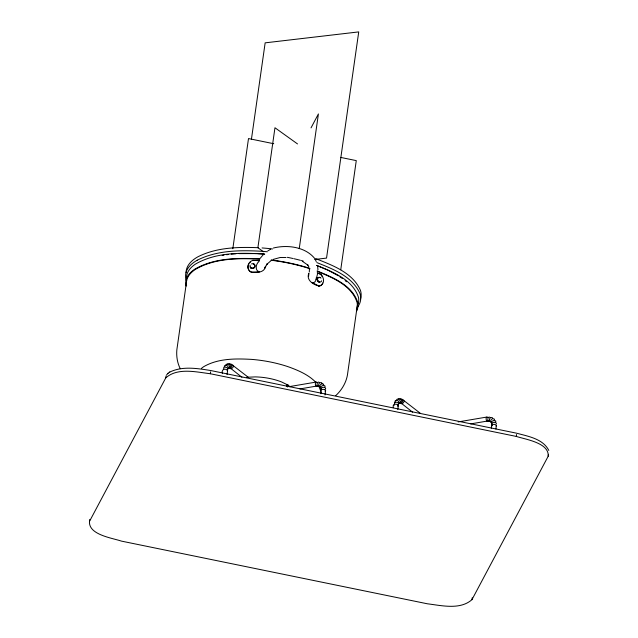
<?xml version="1.0" encoding="UTF-8"?>
<svg xmlns="http://www.w3.org/2000/svg" width="638" height="638" viewBox="0 0 638 638"><rect width="100%" height="100%" fill="white"/><g stroke="black" fill="none" stroke-linecap="round" stroke-linejoin="round"><path stroke-width="0.96" d="M494.538 420.059L494.115 418.879L492.743 418.648L491.244 419.485L490.486 421.383L491.675 423.122L492.065 425.865L491.754 425.02L492.791 424.406L494.57 424.366L496.316 425.219L495.917 429.055M225.413 365.989C225.748 361.315 232.503 366.77 228.213 368.278L230.063 367.528L230.741 366.053A2.042 1.683 73.8 0 0 230.238 364.426L228.851 363.62A2.64 2.185 73.8 0 0 227.391 364.091L227.048 364.505M316.368 277.418C316.496 279.707 315.052 283.631 312.134 282.578L318.904 286.015A7.17 5.774 60.5 0 0 323.434 281.613A7.17 5.774 60.5 0 0 320.898 274.356L317.222 272.857M309.326 271.796L309.414 268.319M89.535 521.318L165.768 377.879C177.579 367.392 196.089 372.002 210.365 373.756L516.309 436.432C525.672 439.462 549.31 442.86 548.194 456.226L471.96 599.656C460.142 610.143 441.64 605.542 427.364 603.787L121.419 541.112C111.658 537.786 86.13 534.532 89.806 519.396M165.768 377.879L166.039 375.965M186.376 282.873L176.83 349.959C176.303 356.347 177.324 362.942 180.251 368.676M210.365 373.756L210.636 371.834M232.822 248.708L248.501 138.558L273.742 143.725M251.436 139.22L265.153 42.842L358.731 31.9L326.544 258.095L314.717 259.475M222.439 373.573C220.836 369.338 225.685 367.679 227.606 370.614L227.048 374.53M299.238 248.676L318.41 113.947L311.033 127.871M320.914 393.766L321.185 391.844M340.74 269.77L356.275 160.609L340.74 157.434M325.053 394.97L325.579 390.241L323.833 389.395L322.054 389.427L321.01 390.049L321.329 390.887M357.312 305.554L347.766 372.648C346.865 381.524 342.239 389.651 335.724 395.64M393.295 407.674C391.868 403.886 396.988 403.049 398.343 405.593L397.785 409.508M491.284 428.194L491.699 425.307M471.96 599.656L472.232 597.742M516.309 436.432L516.581 434.51M548.194 456.226L548.465 454.304M227.606 370.614L227.343 371.149M325.683 390.528L325.061 391.277M398.343 405.593L397.729 406.318M496.42 425.506L496.157 426.04M316.097 279.635L317.533 273.877M308.88 273.861L308.577 276.334M396.174 400.425C397.45 396.541 402.865 402.052 398.949 403.256L400.8 402.506L401.477 401.023A2.042 1.683 73.8 0 0 400.983 399.404L399.587 398.598A2.64 2.185 73.8 0 0 398.128 399.069M265.065 267.418L265.504 266.19M265.615 266.485C264.228 273.008 256.316 272.737 251.38 272.187A7.17 6.42 -17.5 0 1 247.903 266.142A7.17 6.42 -17.5 0 1 252.68 260.384L259.387 260.599M286.502 386.357L287.236 384.547L290.123 386.756M287.618 387.035L288.551 385.336L281.645 381.979A33.662 13.797 8.1 0 0 255.336 376.899L246.707 377.265M264.419 268.598L267.489 263.542L266.836 264.323L271.022 260.663M488.469 420.657C485.949 423.664 484.896 415.027 488.062 417.571M496.165 424.039L496.436 423.369C495.662 421.646 492.177 421.989 491.707 423.799L492.073 424.414M260.216 258.31L263.797 254.036M398.431 404.691C400.034 402.115 392.976 400.792 394.459 403.918M166.478 375.072L168.041 373.278M495.248 422.508L495.574 422.101A2.568 1.547 -19.5 0 0 495.67 420.905L493.964 420.267L491.515 421.63A2.568 1.547 -19.5 0 0 491.412 422.827L491.675 423.122M258.98 261.516C255.766 263.749 254.634 271.03 259.499 271.796L251.38 272.187M325.077 389.355L325.699 388.39C324.925 386.668 321.44 387.011 320.97 388.821L321.337 389.435M169.405 372.265C182.069 365.853 197.23 368.373 210.676 370.526L516.501 433.178C527.985 436.288 543.018 438.753 548.8 450.436M167.634 373.589L169.804 371.97M267.832 250.886L270.703 249.187M227.335 369.944C230.127 367.624 222.152 365.486 223.723 368.939M317.349 273.04L320.906 274.348M309.063 273.024A7.839 6.579 54.2 0 0 308.513 274.053C306.487 280.505 313.721 284.875 318.904 286.015M197.238 260.216C216.976 250.216 239.992 250.088 261.588 251.268A93.044 38.144 8.1 0 1 267.29 251.771M273.152 259.427L280.194 257.497L286.079 257.481M229.489 364.043C233.508 362.687 231.985 370.056 228.715 367.751L227.184 365.614L225.023 365.462A2.568 1.77 30.7 0 0 224.273 366.523M400.225 399.021C403.838 397.689 403.176 404.293 399.866 403.001M317.325 382.593C314.781 380.336 314.526 386.995 317.222 386.285M397.602 405.058L398.072 404.923M273.343 248.038C287.252 244.529 305.363 246.81 314.741 258.542M318.841 386.213C315.714 386.915 317.102 380.104 319.582 382.497M489.577 421.192C486.451 421.893 487.839 415.083 490.319 417.475M491.061 421.559L486.946 421.128L470.637 423.895M289.349 386.62L316.328 382.026M299.9 388.917L316.209 386.149L319.869 386.668M458.156 421.917L487.065 417.005M222.168 255.431L223.938 255.152M319.638 282.132A2.456 1.882 65.8 0 1 318.864 281.852L318.147 281.27A2.48 2.002 60.5 0 1 318.49 277.49L320.045 277.658M226.594 254.737L228.444 254.514M318.482 277.49L319.303 277.394M231.227 254.171L236.036 253.764M239.011 253.605L256.635 253.581M259.562 260.719L252.68 260.368M258.31 247.704C237.926 246.89 216.306 247.408 197.756 256.883A79.702 32.674 8.1 0 0 186.081 272.753M257.529 253.637L262.011 253.908A88.578 36.31 8.1 0 1 264.722 254.131M259.682 258.884C237.862 257.816 214.216 257.84 194.781 269.164A78.322 32.107 8.1 0 0 185.897 285.872M259.778 259.172C238.134 258.111 214.687 258.135 195.411 269.372A77.684 31.844 8.1 0 0 186.599 285.936M264.244 254.076C241.212 252.568 216.123 252.162 195.515 264.052A78.322 32.107 8.1 0 0 186.631 280.76M491.754 422.38L489.521 421.072L489.498 419.054A2.042 1.356 -57.9 0 1 490.558 417.754L491.906 417.507A2.64 1.755 -57.9 0 1 492.56 418.026M402.761 399.715L420.554 413.472M232.025 364.737L248.278 377.273M398.822 402.841L401.876 403.695L412.634 412.196M228.085 367.863L231.139 368.716L241.898 377.217M309.518 268.295L306.926 267.458A91.808 37.634 8.1 0 0 271.238 259.977M310.068 268.789L306.639 267.673A91.059 37.331 8.1 0 0 271.238 260.256M316.823 262.585C333.06 269.053 352.431 276.429 359.96 293.552A79.75 32.69 8.1 0 1 357.782 306.798M317.038 265.512C332.884 272.027 352.798 279.619 358.508 297.444A78.322 32.107 8.1 0 1 358.277 303.536M316.456 265.376L327.9 270.129L338.395 275.847M317.134 270.927C332.709 277.41 352.208 285.003 357.782 302.556A78.322 32.107 8.1 0 1 356.395 311.535M317.23 271.286C332.518 277.705 351.634 285.234 357.089 302.492A77.684 31.844 8.1 0 1 356.363 309.98M302.404 261.293L307.979 265.201L307.38 264.475L308.864 266.883M254.219 264.323L253.382 263.885L254.219 264.323A2.48 2.225 -17.5 0 1 253.469 268.024L252.536 268.263A2.456 2.153 -27 0 1 250.303 267.131M320.547 387.322L318.785 386.094L318.761 384.076A2.042 1.356 -57.9 0 1 319.821 382.784L321.169 382.529A2.64 1.755 -57.9 0 1 322.007 383.47L322.07 383.972M324.838 387.122A2.568 1.547 -19.5 0 0 324.933 385.926L323.227 385.288L320.778 386.652A2.568 1.547 -19.5 0 0 320.675 387.848L321.329 388.367M339.887 276.812L342.271 278.431M297.515 143.925L274.962 127.752L257.888 247.727L263.526 251.771M345.158 280.632L346.45 281.749M316.089 382.585C308.824 374.929 298.823 370.63 289.086 367.049A65.674 26.924 8.1 0 0 251.627 359.385C235.55 358.508 218.092 358.333 203.737 366.667A56.136 23.016 8.1 0 0 201.48 368.389M394.029 405.656L393.67 405.042M403.599 400.074C405.313 401.924 401.781 405.154 400.257 403.001M232.862 365.096C234.577 366.946 231.044 370.176 229.52 368.022M320.938 388.151C317.214 386.237 323.099 381.197 323.801 385.081M318.769 386.046L320.579 390.6A56.136 23.016 8.1 0 1 320.747 392.817M315.172 259.331L316.241 261.532M317.373 280.321L317.78 281.191A2.432 1.842 66.6 0 0 319.159 282.243M395.233 402.466L395.01 401.501A2.568 1.77 30.7 0 1 395.759 400.441L397.921 400.592L399.404 402.761A2.568 1.77 30.7 0 1 398.654 403.822M317.692 266.716L317.947 269.818M186.328 280.736A79.75 32.69 8.1 0 1 197.23 260.216M262.074 247.943A92.996 38.12 8.1 0 1 272.546 248.964M315.611 258.669A92.996 38.12 8.1 0 1 317.277 259.251C333.507 265.695 352.862 273.08 360.39 290.194A79.702 32.674 8.1 0 1 360.43 299.262M287.355 257.321A91.808 37.634 8.1 0 1 293.033 258.51M293.974 258.725A91.808 37.634 8.1 0 1 300.458 260.312M301.367 260.551A91.808 37.634 8.1 0 1 303.186 261.046M322.732 282.977A7.17 5.487 65.8 0 1 318.713 286.103M320.699 274.46A7.17 5.487 65.8 0 1 322.214 276.669M320.97 278.136A2.456 1.978 60.5 0 0 318.633 277.41A2.48 2.002 60.5 0 0 318.298 281.199A2.456 1.978 60.5 0 0 321.265 281.47A2.48 2.002 60.5 0 0 321.688 280.76M251.5 263.941A2.456 2.201 -17.5 0 1 254.706 264.929M254.706 264.898A2.48 2.225 -17.5 0 1 253.422 267.904A2.456 2.201 -17.5 0 1 250.758 267.601A2.48 2.225 -17.5 0 1 250.16 265.201M251.436 272.322A7.17 6.284 -27 0 1 248.788 264.028M249.522 262.936A7.17 6.284 -27 0 1 250.447 261.963M254.865 266.963A2.48 2.225 -17.5 0 1 254.347 267.721A2.456 2.201 -17.5 0 1 253.557 268.263M250.854 267.96A2.48 2.225 -17.5 0 1 250.319 267.266M251.691 268.391A2.456 2.201 -17.5 0 1 250.894 267.96M317.405 278.535A2.496 1.89 66.6 0 1 317.844 277.889M228.667 367.783A2.568 1.77 30.7 0 1 227.918 368.844"/></g></svg>
